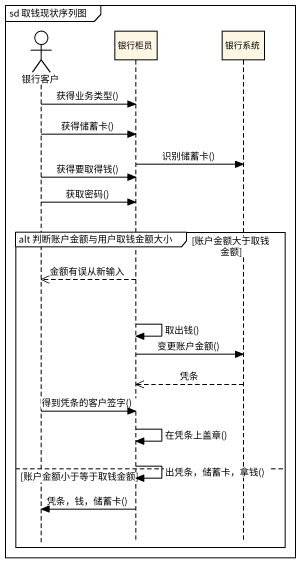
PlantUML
@startuml
mainframe sd 取钱现状序列图
hide footbox
actor 银行客户
participant 银行柜员
participant 银行系统

银行客户 -> 银行柜员 : 获得业务类型()
银行客户 -> 银行柜员 : 获得储蓄卡()
银行柜员 -> 银行系统 : 识别储蓄卡()
银行客户 -> 银行柜员 : 获得要取得钱()
银行客户 -> 银行柜员 : 获取密码()
group alt 判断账户金额与用户取钱金额大小 [账户金额大于取钱金额]
  银行柜员 -->> 银行客户 : 金额有误从新输入
  银行柜员 -> 银行柜员 : 取出钱()
  银行柜员 -> 银行系统 : 变更账户金额()
  银行系统 -->> 银行柜员 : 凭条
  银行客户 -> 银行柜员 : 得到凭条的客户签字()
  银行柜员 -> 银行柜员 : 在凭条上盖章()
  银行柜员 -> 银行柜员 : 出凭条，储蓄卡，拿钱()
else 账户金额小于等于取钱金额
  银行柜员 -> 银行客户 : 凭条，钱，储蓄卡()
end
@enduml
